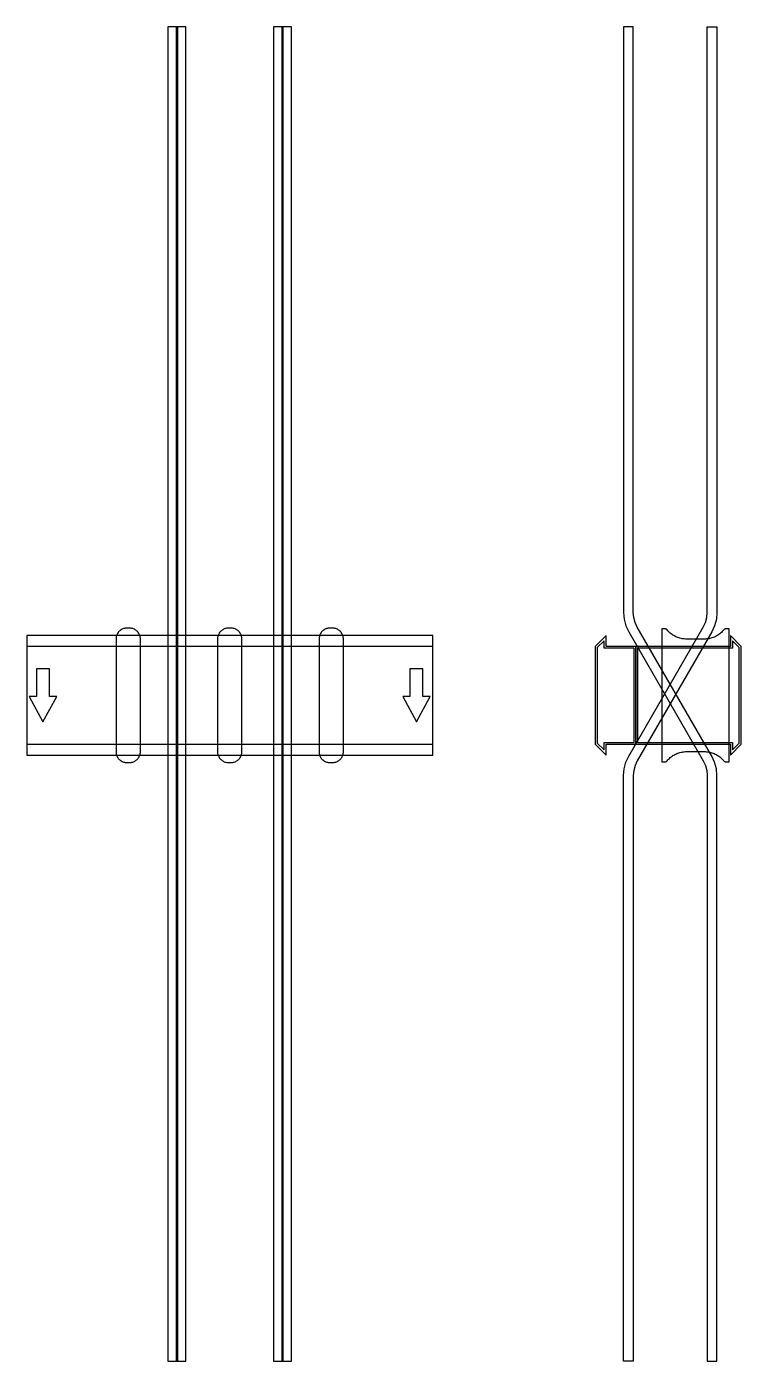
# Model space of a CAD drawing. Extents: x 0 to 880, y -820 to 823.
import ezdxf

# ---------------------------------------------------------------- set-up
doc = ezdxf.new("R2010")
doc.units = 0
doc.layers.add('Halfen', color=7, linetype='CONTINUOUS')

msp = doc.modelspace()

# ---------------------------------------------------------------- linework, layer by layer
at = {"layer": 'Halfen', "color": 7}
for points in [[(186, -819.914), (186, 823.254), (174, 823.254), (174, -819.914)], [(196, -819.914), (196, 823.254), (184, 823.254), (184, -819.914)], [(316, -819.914), (316, 823.254), (304, 823.254), (304, -819.914)], [(326, -819.914), (326, 823.254), (314, 823.254), (314, -819.914)], [(850, -819.914), (850, -98.785), (849.271, -90.449), (847.105, -82.368), (843.569, -74.785), (751.823, 84.124), (749.171, 89.812), (747.547, 95.873), (747, 102.124), (747, 162.254), (747, 823.254), (735, 823.254), (735, 162.254), (735, 102.124), (735.729, 93.789), (737.895, 85.707), (741.431, 78.124), (833.177, -80.785), (835.829, -86.472), (837.453, -92.533), (838, -98.785), (838, -819.914)], [(735, -819.914), (735, -98.785), (735.729, -90.449), (737.895, -82.368), (741.431, -74.785), (833.177, 84.124), (835.829, 89.812), (837.453, 95.873), (838, 102.124), (838, 162.254), (838, 823.254), (850, 823.254), (850, 162.254), (850, 102.124), (849.271, 93.789), (847.105, 85.707), (843.569, 78.124), (751.823, -80.785), (749.171, -86.472), (747.547, -92.533), (747, -98.785), (747, -819.914)], [(140, -69.3), (140, -56.8), (140, 69.3), (139.958, 70.359), (139.834, 71.412), (139.627, 72.452), (139.339, 73.472), (138.972, 74.466), (138.529, 75.429), (138.011, 76.354), (137.422, 77.235), (136.765, 78.068), (136.046, 78.846), (135.268, 79.565), (134.435, 80.222), (133.554, 80.811), (132.629, 81.329), (131.666, 81.772), (130.672, 82.139), (129.652, 82.427), (128.612, 82.634), (127.559, 82.758), (126.5, 82.8), (123.5, 82.8), (122.441, 82.758), (121.388, 82.634), (120.348, 82.427), (119.328, 82.139), (118.334, 81.772), (117.371, 81.329), (116.446, 80.811), (115.565, 80.222), (114.732, 79.565), (113.954, 78.846), (113.235, 78.068), (112.578, 77.235), (111.989, 76.354), (111.471, 75.429), (111.028, 74.466), (110.661, 73.472), (110.373, 72.452), (110.166, 71.412), (110.042, 70.359), (110, 69.3), (110, -56.8), (110, -69.3), (110.042, -70.359), (110.166, -71.412), (110.373, -72.452), (110.661, -73.472), (111.028, -74.466), (111.471, -75.429), (111.989, -76.354), (112.578, -77.235), (113.235, -78.068), (113.954, -78.846), (114.732, -79.565), (115.565, -80.222), (116.446, -80.811), (117.371, -81.329), (118.334, -81.772), (119.328, -82.139), (120.348, -82.427), (121.388, -82.634), (122.441, -82.758), (123.5, -82.8), (126.5, -82.8), (127.559, -82.758), (128.612, -82.634), (129.652, -82.427), (130.672, -82.139), (131.666, -81.772), (132.629, -81.329), (133.554, -80.811), (134.435, -80.222), (135.268, -79.565), (136.046, -78.846), (136.765, -78.068), (137.422, -77.235), (138.011, -76.354), (138.529, -75.429), (138.972, -74.466), (139.339, -73.472), (139.627, -72.452), (139.834, -71.412), (139.958, -70.359), (140, -69.3)], [(265, -69.3), (265, -56.8), (265, 69.3), (264.958, 70.359), (264.834, 71.412), (264.627, 72.452), (264.339, 73.472), (263.972, 74.466), (263.529, 75.429), (263.011, 76.354), (262.422, 77.235), (261.765, 78.068), (261.046, 78.846), (260.268, 79.565), (259.435, 80.222), (258.554, 80.811), (257.629, 81.329), (256.666, 81.772), (255.672, 82.139), (254.652, 82.427), (253.612, 82.634), (252.559, 82.758), (251.5, 82.8), (248.5, 82.8), (247.441, 82.758), (246.388, 82.634), (245.348, 82.427), (244.328, 82.139), (243.334, 81.772), (242.371, 81.329), (241.446, 80.811), (240.565, 80.222), (239.732, 79.565), (238.954, 78.846), (238.235, 78.068), (237.578, 77.235), (236.989, 76.354), (236.471, 75.429), (236.028, 74.466), (235.661, 73.472), (235.373, 72.452), (235.166, 71.412), (235.042, 70.359), (235, 69.3), (235, -56.8), (235, -69.3), (235.042, -70.359), (235.166, -71.412), (235.373, -72.452), (235.661, -73.472), (236.028, -74.466), (236.471, -75.429), (236.989, -76.354), (237.578, -77.235), (238.235, -78.068), (238.954, -78.846), (239.732, -79.565), (240.565, -80.222), (241.446, -80.811), (242.371, -81.329), (243.334, -81.772), (244.328, -82.139), (245.348, -82.427), (246.388, -82.634), (247.441, -82.758), (248.5, -82.8), (251.5, -82.8), (252.559, -82.758), (253.612, -82.634), (254.652, -82.427), (255.672, -82.139), (256.666, -81.772), (257.629, -81.329), (258.554, -80.811), (259.435, -80.222), (260.268, -79.565), (261.046, -78.846), (261.765, -78.068), (262.422, -77.235), (263.011, -76.354), (263.529, -75.429), (263.972, -74.466), (264.339, -73.472), (264.627, -72.452), (264.834, -71.412), (264.958, -70.359), (265, -69.3)], [(390, -69.3), (390, -56.8), (390, 69.3), (389.958, 70.359), (389.834, 71.412), (389.627, 72.452), (389.339, 73.472), (388.972, 74.466), (388.529, 75.429), (388.011, 76.354), (387.422, 77.235), (386.765, 78.068), (386.046, 78.846), (385.268, 79.565), (384.435, 80.222), (383.554, 80.811), (382.629, 81.329), (381.666, 81.772), (380.672, 82.139), (379.652, 82.427), (378.612, 82.634), (377.559, 82.758), (376.5, 82.8), (373.5, 82.8), (372.441, 82.758), (371.388, 82.634), (370.348, 82.427), (369.328, 82.139), (368.334, 81.772), (367.371, 81.329), (366.446, 80.811), (365.565, 80.222), (364.732, 79.565), (363.954, 78.846), (363.235, 78.068), (362.578, 77.235), (361.989, 76.354), (361.471, 75.429), (361.028, 74.466), (360.661, 73.472), (360.373, 72.452), (360.166, 71.412), (360.042, 70.359), (360, 69.3), (360, -56.8), (360, -69.3), (360.042, -70.359), (360.166, -71.412), (360.373, -72.452), (360.661, -73.472), (361.028, -74.466), (361.471, -75.429), (361.989, -76.354), (362.578, -77.235), (363.235, -78.068), (363.954, -78.846), (364.732, -79.565), (365.565, -80.222), (366.446, -80.811), (367.371, -81.329), (368.334, -81.772), (369.328, -82.139), (370.348, -82.427), (371.388, -82.634), (372.441, -82.758), (373.5, -82.8), (376.5, -82.8), (377.559, -82.758), (378.612, -82.634), (379.652, -82.427), (380.672, -82.139), (381.666, -81.772), (382.629, -81.329), (383.554, -80.811), (384.435, -80.222), (385.268, -79.565), (386.046, -78.846), (386.765, -78.068), (387.422, -77.235), (388.011, -76.354), (388.529, -75.429), (388.972, -74.466), (389.339, -73.472), (389.627, -72.452), (389.834, -71.412), (389.958, -70.359), (390, -69.3)], [(0, -73.5), (500, -73.5), (500, 73.5), (0, 73.5)], [(750, -60), (750, 60), (713.5, 60), (713.5, 73.5), (700, 60), (700, -60), (713.5, -73.5), (713.5, -60)], [(748, -58), (748, 58), (711, 58), (711, 67.25), (702.5, 58.75), (702.5, -58.75), (711, -67.25), (711, -58)], [(880, -60), (880, 60), (866.5, 73.5), (866.5, 60), (750, 60), (750, -60), (866.5, -60), (866.5, -73.5)], [(877.5, -58.75), (877.5, 58.75), (869, 67.25), (869, 58), (752, 58), (752, -58), (869, -58), (869, -67.25)], [(865, -81.8), (865, 81.8), (861, 81.8), (860.846, 81.797), (860.691, 81.786), (860.538, 81.769), (860.385, 81.746), (860.234, 81.715), (860.084, 81.678), (859.936, 81.634), (859.789, 81.584), (859.646, 81.527), (859.505, 81.464), (859.366, 81.395), (859.231, 81.32), (859.1, 81.239), (858.972, 81.153), (858.848, 81.06), (858.728, 80.963), (858.613, 80.86), (858.502, 80.752), (858.397, 80.639), (858.296, 80.522), (857.41, 79.491), (856.479, 78.5), (855.505, 77.551), (854.491, 76.646), (853.437, 75.787), (852.347, 74.975), (851.222, 74.211), (850.064, 73.499), (848.876, 72.838), (847.66, 72.23), (846.418, 71.676), (845.153, 71.178), (843.867, 70.736), (842.563, 70.351), (841.243, 70.024), (839.911, 69.756), (838.567, 69.547), (837.216, 69.397), (835.859, 69.307), (834.5, 69.277), (812.5, 69.277), (811.141, 69.307), (809.784, 69.397), (808.433, 69.547), (807.089, 69.756), (805.757, 70.024), (804.437, 70.351), (803.133, 70.736), (801.847, 71.178), (800.582, 71.676), (799.34, 72.23), (798.124, 72.838), (796.936, 73.499), (795.778, 74.211), (794.653, 74.975), (793.563, 75.787), (792.509, 76.646), (791.495, 77.551), (790.521, 78.5), (789.59, 79.491), (788.704, 80.522), (788.603, 80.639), (788.498, 80.752), (788.387, 80.86), (788.272, 80.963), (788.152, 81.06), (788.028, 81.153), (787.9, 81.239), (787.769, 81.32), (787.634, 81.395), (787.495, 81.464), (787.354, 81.527), (787.211, 81.584), (787.064, 81.634), (786.916, 81.678), (786.766, 81.715), (786.615, 81.746), (786.462, 81.769), (786.309, 81.786), (786.154, 81.797), (786, 81.8), (782, 81.8), (782, -81.8), (786, -81.8), (786.154, -81.797), (786.309, -81.786), (786.462, -81.769), (786.615, -81.746), (786.766, -81.715), (786.916, -81.678), (787.064, -81.634), (787.211, -81.584), (787.354, -81.527), (787.495, -81.464), (787.634, -81.395), (787.769, -81.32), (787.9, -81.239), (788.028, -81.153), (788.152, -81.06), (788.272, -80.963), (788.387, -80.86), (788.498, -80.752), (788.603, -80.639), (788.704, -80.522), (789.59, -79.491), (790.521, -78.5), (791.495, -77.551), (792.509, -76.646), (793.563, -75.787), (794.653, -74.975), (795.778, -74.211), (796.936, -73.499), (798.124, -72.838), (799.34, -72.23), (800.582, -71.676), (801.847, -71.178), (803.133, -70.736), (804.437, -70.351), (805.757, -70.024), (807.089, -69.756), (808.433, -69.547), (809.784, -69.397), (811.141, -69.307), (812.5, -69.277), (834.5, -69.277), (835.859, -69.307), (837.216, -69.397), (838.567, -69.547), (839.911, -69.756), (841.243, -70.024), (842.563, -70.351), (843.867, -70.736), (845.153, -71.178), (846.418, -71.676), (847.66, -72.23), (848.876, -72.838), (850.064, -73.499), (851.222, -74.211), (852.347, -74.975), (853.437, -75.787), (854.491, -76.646), (855.505, -77.551), (856.479, -78.5), (857.41, -79.491), (858.296, -80.522), (858.397, -80.639), (858.502, -80.752), (858.613, -80.86), (858.728, -80.963), (858.848, -81.06), (858.972, -81.153), (859.1, -81.239), (859.231, -81.32), (859.366, -81.395), (859.505, -81.464), (859.646, -81.527), (859.789, -81.584), (859.936, -81.634), (860.084, -81.678), (860.234, -81.715), (860.385, -81.746), (860.538, -81.769), (860.691, -81.786), (860.846, -81.797), (861, -81.8)], [(0, -60), (500, -60), (500, 60), (0, 60)], [(20, -32.5), (37, -1.5), (28, -1.5), (28, 32.5), (12, 32.5), (12, -1.5), (3, -1.5)], [(480, -32.5), (497, -1.5), (488, -1.5), (488, 32.5), (472, 32.5), (472, -1.5), (463, -1.5)]]:
    msp.add_lwpolyline(points, close=True, dxfattribs=at)

doc.saveas('drawing.dxf')
